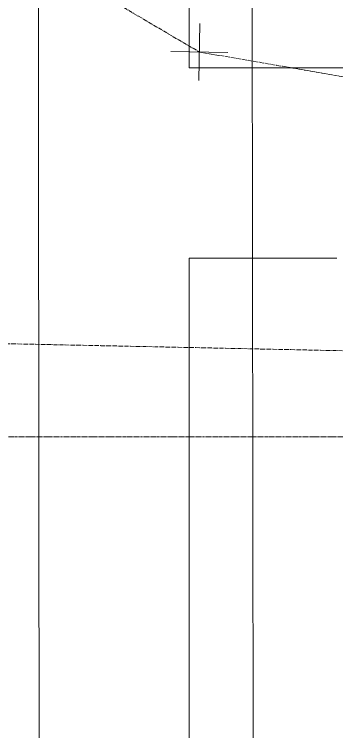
# Model space of a CAD drawing. Header units: inches. Extents: x -10205 to 13964, y -460 to 30702.
# Drawn here: x -4048.4 to -3967, y 11126.2 to 11307.2 of the extents above; entities that cross this region are included whole.
import ezdxf

# ---------------------------------------------------------------- set-up
doc = ezdxf.new("R2010")
doc.units = ezdxf.units.IN
doc.header["$MEASUREMENT"] = 0
for name, pattern in [('Grid Line 1_2_', [0.875, 0.5, -0.125, 0.125, -0.125]), ('IMPORT-SAN', [1.4, 1, -0.13, 0, -0.27]), ('IMPORT-TEL', [1.35, 1, -0.15, 0, -0.2])]:
    doc.linetypes.add(name, pattern=pattern)
for name, color, linetype, lineweight in [('0-1', 7, 'Continuous', 5), ('0-7', 147, 'Continuous', 13), ('00base_6150001_dwg', 147, 'Continuous', 13), ('55', 147, 'Continuous', 13), ('C-TOPO', 7, 'Continuous', 9), ('E_UTL_SAN_PIPE', 147, 'IMPORT-SAN', 13), ('E_UTL_T', 147, 'IMPORT-TEL', 13), ('P_PARCEL', 147, 'Continuous', 13), ('S-GRID-1', 1, 'Grid Line 1_2_', 9)]:
    doc.layers.add(name, color=color, linetype=linetype, lineweight=lineweight)

# ---------------------------------------------------------------- blocks, each defined once
blk = doc.blocks.new('1750 Ox - Topography_rvt-1-SITE PLAN - CAD FILE')
at = {"layer": 'C-TOPO'}
for p, q in [((-4004.23, 11345.73), (-4004.23, 11293.64)), ((-4004.23, 11345.73), (-4004.23, 11293.64)), ((-3943.65, 11293.64), (-4004.23, 11293.64)), ((-3943.65, 11293.64), (-4004.23, 11293.64)), ((-4004.23, 11039.03), (-4004.23, 11245.64)), ((-3966.97, 11245.64), (-4004.23, 11245.64)), ((-3966.97, 11245.64), (-4004.23, 11245.64)), ((-4004.23, 11245.64), (-4004.23, 11039.03))]:
    blk.add_line(p, q, dxfattribs=at)
blk = doc.blocks.new('00base_6150001_dwg-1748108-SITE PLAN - CAD FILE')
at = {"layer": '0-7', "flags": 128}
blk.add_lwpolyline([(4040801.59, 3368404.26), (4040878.4, 3368405.53), (4040855.04, 3369810.73), (4039367.07, 3369784.44), (4039371.79, 3369573.45), (4038914.84, 3369565.86), (4038913.6, 3369640.25), (4038418.79, 3369632.02), (4038477.78, 3368365.63), (4038564.93, 3368367.08)], dxfattribs=at)
at = {"layer": '55'}
for p, q in [((4039884.94, 3369745.75), (4039884.94, 3369760.15)), ((4039877.74, 3369752.95), (4039892.14, 3369752.95))]:
    blk.add_line(p, q, dxfattribs=at)
at = {"layer": 'E_UTL_SAN_PIPE', "flags": 128}
blk.add_lwpolyline([(4039809.07, 3369462.08), (4039811.6, 3370039.62), (4041044.86, 3370222.51), (4041044.86, 3370857.24)], dxfattribs=at)
at = {"layer": 'E_UTL_T', "flags": 128}
blk.add_lwpolyline([(4039913.41, 3367689.59), (4039859.51, 3367821.16), (4039882.06, 3368192.9), (4039903.29, 3368575.2), (4039881.7, 3368907.63), (4039857.12, 3369242.86), (4039865.08, 3369624.2), (4039884.94, 3369752.95), (4039933.68, 3369839.22), (4039944.86, 3369885.85), (4040620.6, 3369940.46), (4040746.87, 3369934.45), (4040829.03, 3369926.27)], dxfattribs=at)
at = {"layer": 'P_PARCEL', "flags": 128}
blk.add_lwpolyline([(4040911.78, 3366397.15), (4040855.93, 3369756.73), (4038354.97, 3369712.55), (4038512.69, 3366326.99)], close=True, dxfattribs=at)

msp = doc.modelspace()

# ---------------------------------------------------------------- linework, layer by layer
at = {"layer": 'S-GRID-1'}
msp.add_line((-464.45, 11200.59), (-4316.34, 11200.59), dxfattribs=at)

# ---------------------------------------------------------------- block references
at = {"layer": '0-1'}
msp.add_blockref('1750 Ox - Topography_rvt-1-SITE PLAN - CAD FILE', (0, 0), dxfattribs=at)
at = {"layer": '00base_6150001_dwg', "rotation": 89.04760487178136}
msp.add_blockref('00base_6150001_dwg-1748108-SITE PLAN - CAD FILE', (3298136.14, -4084040.07), dxfattribs=at)

doc.saveas('drawing.dxf')
